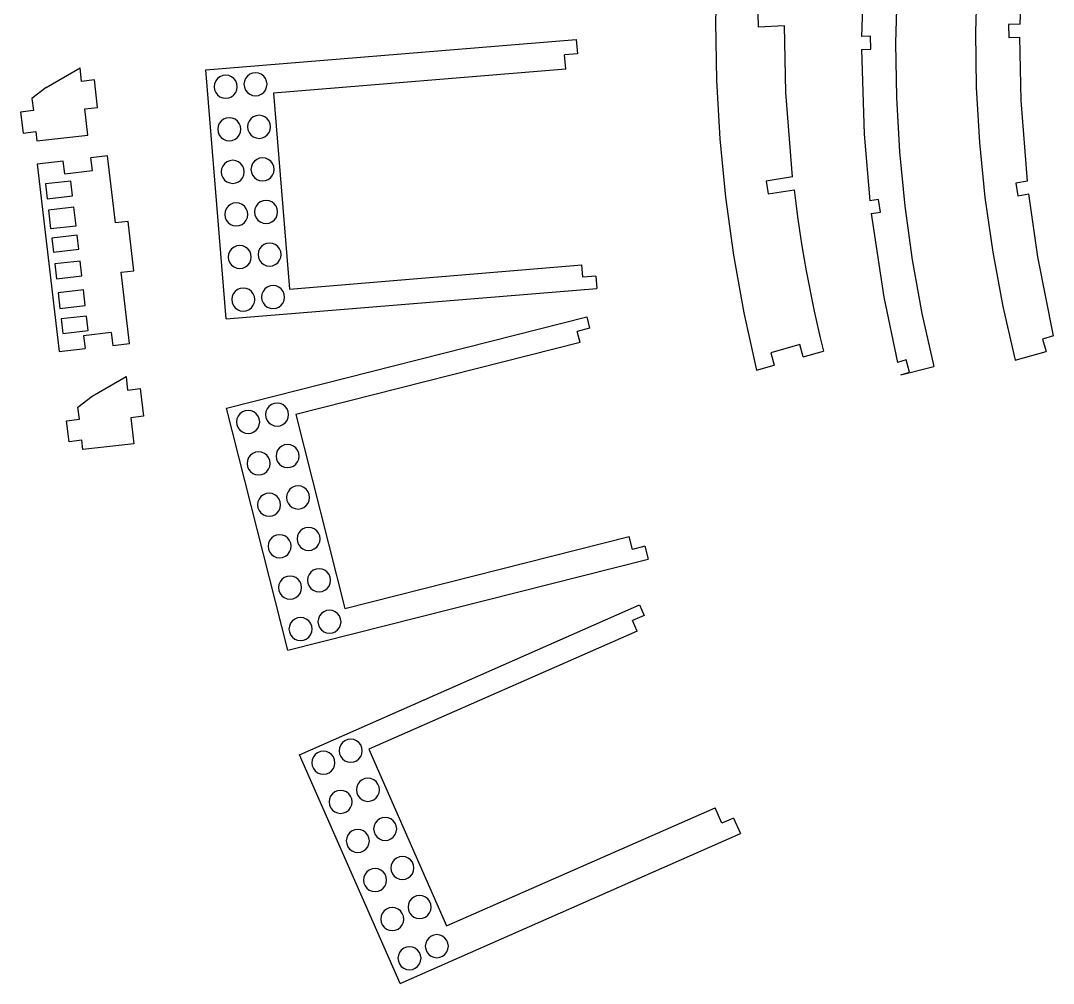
# Model space of a CAD drawing. Extents: x -27280 to 27280, y -16671 to 16671.
# Drawn here: x -27216 to -24316, y -5521 to -2817 of the extents above; entities that cross this region are included whole.
import ezdxf

# ---------------------------------------------------------------- set-up
doc = ezdxf.new("R2010")
doc.units = 0
doc.header["$MEASUREMENT"] = 0
doc.layers.get('0').update_dxf_attribs({"linetype": 'CONTINUOUS'})

msp = doc.modelspace()

# ---------------------------------------------------------------- linework, layer by layer
for p, q in [((-24409.7, -2826.7), (-24399.8, -2599.6)), ((-25261.4, -2655.7), (-25265.1, -2820.1)), ((-24848.2, -2674.3), (-24854.6, -2861.6)), ((-24530.9, -2694.2), (-24535, -2849.2)), ((-24755.1, -2726.9), (-24759, -2879.7)), ((-25146.1, -2797.6), (-25144.7, -2833.6)), ((-25265.1, -2820.1), (-25262.3, -2984.7)), ((-25144.7, -2833.6), (-25071.5, -2830.7)), ((-25067.2, -3018), (-25071.5, -2830.7)), ((-24409.7, -2826.7), (-24442.4, -2827.9)), ((-24442.4, -2827.9), (-24441, -2863.9)), ((-26696.6, -2955), (-25656.1, -2869.4)), ((-25656.1, -2869.4), (-25652.8, -2909.6)), ((-24829.9, -2860.6), (-24854.6, -2861.6)), ((-24828.5, -2896.6), (-24829.9, -2860.6)), ((-24535, -2849.2), (-24532.5, -3004.2)), ((-24441, -2863.9), (-24410, -2862.7)), ((-24406.2, -3041.2), (-24410, -2862.7)), ((-24854.8, -2897.6), (-24828.5, -2896.6)), ((-24854.8, -2897.6), (-24847.8, -3135.9)), ((-24759, -2879.7), (-24756.6, -3032.6)), ((-25652.8, -2909.6), (-25688.7, -2912.5)), ((-25685.3, -2952.7), (-25688.7, -2912.5)), ((-27144.9, -3004.4), (-27049.6, -2948.9)), ((-27045.2, -2987.2), (-27049.6, -2948.9)), ((-26639, -3654.6), (-26696.6, -2955)), ((-25685.3, -2952.7), (-26506.2, -3020.2)), ((-27009.4, -2983), (-27045.2, -2987.2)), ((-27000.4, -3060.7), (-27009.4, -2983)), ((-26668.5, -2986), (-26671.7, -2993.8)), ((-26663.3, -2979.3), (-26668.5, -2986)), ((-26656.6, -2974.1), (-26663.3, -2979.3)), ((-26648.8, -2970.9), (-26656.6, -2974.1)), ((-26640.4, -2969.8), (-26648.8, -2970.9)), ((-26632, -2970.9), (-26640.4, -2969.8)), ((-26624.2, -2974.1), (-26632, -2970.9)), ((-26617.5, -2979.3), (-26624.2, -2974.1)), ((-26612.4, -2986), (-26617.5, -2979.3)), ((-26609.1, -2993.8), (-26612.4, -2986)), ((-26588.1, -2986.9), (-26589.2, -2995.3)), ((-26584.8, -2979.1), (-26588.1, -2986.9)), ((-26579.7, -2972.4), (-26584.8, -2979.1)), ((-26573, -2967.2), (-26579.7, -2972.4)), ((-26565.1, -2964), (-26573, -2967.2)), ((-26556.8, -2962.9), (-26565.1, -2964)), ((-26548.4, -2964), (-26556.8, -2962.9)), ((-26540.6, -2967.2), (-26548.4, -2964)), ((-26533.9, -2972.4), (-26540.6, -2967.2)), ((-26528.7, -2979.1), (-26533.9, -2972.4)), ((-26525.5, -2986.9), (-26528.7, -2979.1)), ((-26524.4, -2995.3), (-26525.5, -2986.9)), ((-25262.3, -2984.7), (-25252.8, -3148.9)), ((-27144.9, -3004.4), (-27184.6, -3035.3)), ((-26671.7, -2993.8), (-26672.8, -3002.2)), ((-26672.8, -3002.2), (-26671.7, -3010.6)), ((-26671.7, -3010.6), (-26668.5, -3018.4)), ((-26612.4, -3018.4), (-26609.1, -3010.6)), ((-26608, -3002.2), (-26609.1, -2993.8)), ((-26609.1, -3010.6), (-26608, -3002.2)), ((-26589.2, -2995.3), (-26588.1, -3003.7)), ((-26588.1, -3003.7), (-26584.8, -3011.5)), ((-26584.8, -3011.5), (-26579.7, -3018.2)), ((-26533.9, -3018.2), (-26528.7, -3011.5)), ((-26528.7, -3011.5), (-26525.5, -3003.7)), ((-26525.5, -3003.7), (-26524.4, -2995.3)), ((-24532.5, -3004.2), (-24523.6, -3159)), ((-27184.6, -3035.3), (-27180.6, -3069.2)), ((-26668.5, -3018.4), (-26663.3, -3025.1)), ((-26663.3, -3025.1), (-26656.6, -3030.2)), ((-26656.6, -3030.2), (-26648.8, -3033.5)), ((-26648.8, -3033.5), (-26640.4, -3034.6)), ((-26640.4, -3034.6), (-26632, -3033.5)), ((-26632, -3033.5), (-26624.2, -3030.2)), ((-26624.2, -3030.2), (-26617.5, -3025.1)), ((-26617.5, -3025.1), (-26612.4, -3018.4)), ((-26579.7, -3018.2), (-26573, -3023.3)), ((-26573, -3023.3), (-26565.1, -3026.6)), ((-26565.1, -3026.6), (-26556.8, -3027.7)), ((-26556.8, -3027.7), (-26548.4, -3026.6)), ((-26548.4, -3026.6), (-26540.6, -3023.3)), ((-26540.6, -3023.3), (-26533.9, -3018.2)), ((-26506.2, -3020.2), (-26460.9, -3570.5)), ((-25048.6, -3255.7), (-25067.2, -3018)), ((-24756.6, -3032.6), (-24748, -3185.2)), ((-24389, -3267.7), (-24406.2, -3041.2)), ((-27180.6, -3069.2), (-27216.4, -3073.3)), ((-27216.4, -3073.3), (-27209.5, -3132.5)), ((-27036.2, -3064.8), (-27000.4, -3060.7)), ((-27027.7, -3137.9), (-27036.2, -3064.8)), ((-26653.5, -3098.9), (-26658.6, -3105.6)), ((-26646.8, -3093.7), (-26653.5, -3098.9)), ((-26639, -3090.5), (-26646.8, -3093.7)), ((-26630.6, -3089.4), (-26639, -3090.5)), ((-26622.2, -3090.5), (-26630.6, -3089.4)), ((-26614.4, -3093.7), (-26622.2, -3090.5)), ((-26607.7, -3098.9), (-26614.4, -3093.7)), ((-26602.5, -3105.6), (-26607.7, -3098.9)), ((-26575, -3098.7), (-26578.2, -3106.5)), ((-26569.8, -3092), (-26575, -3098.7)), ((-26563.1, -3086.8), (-26569.8, -3092)), ((-26555.3, -3083.6), (-26563.1, -3086.8)), ((-26546.9, -3082.5), (-26555.3, -3083.6)), ((-26538.5, -3083.6), (-26546.9, -3082.5)), ((-26530.7, -3086.8), (-26538.5, -3083.6)), ((-26524, -3092), (-26530.7, -3086.8)), ((-26518.9, -3098.7), (-26524, -3092)), ((-26515.6, -3106.5), (-26518.9, -3098.7)), ((-27209.5, -3132.5), (-27173.8, -3128.3)), ((-27173.8, -3128.3), (-27170.7, -3154.5)), ((-26661.9, -3113.4), (-26663, -3121.8)), ((-26663, -3121.8), (-26661.9, -3130.1)), ((-26658.6, -3105.6), (-26661.9, -3113.4)), ((-26661.9, -3130.1), (-26658.6, -3138)), ((-26599.3, -3113.4), (-26602.5, -3105.6)), ((-26602.5, -3138), (-26599.3, -3130.1)), ((-26598.2, -3121.8), (-26599.3, -3113.4)), ((-26599.3, -3130.1), (-26598.2, -3121.8)), ((-26578.2, -3106.5), (-26579.3, -3114.9)), ((-26579.3, -3114.9), (-26578.2, -3123.3)), ((-26578.2, -3123.3), (-26575, -3131.1)), ((-26575, -3131.1), (-26569.8, -3137.8)), ((-26524, -3137.8), (-26518.9, -3131.1)), ((-26518.9, -3131.1), (-26515.6, -3123.3)), ((-26514.5, -3114.9), (-26515.6, -3106.5)), ((-26515.6, -3123.3), (-26514.5, -3114.9)), ((-27170.7, -3154.5), (-27027.7, -3137.9)), ((-26658.6, -3138), (-26653.5, -3144.7)), ((-26653.5, -3144.7), (-26646.8, -3149.8)), ((-26646.8, -3149.8), (-26639, -3153.1)), ((-26639, -3153.1), (-26630.6, -3154.2)), ((-26630.6, -3154.2), (-26622.2, -3153.1)), ((-26622.2, -3153.1), (-26614.4, -3149.8)), ((-26614.4, -3149.8), (-26607.7, -3144.7)), ((-26607.7, -3144.7), (-26602.5, -3138)), ((-26569.8, -3137.8), (-26563.1, -3142.9)), ((-26563.1, -3142.9), (-26555.3, -3146.2)), ((-26555.3, -3146.2), (-26546.9, -3147.3)), ((-26546.9, -3147.3), (-26538.5, -3146.2)), ((-26538.5, -3146.2), (-26530.7, -3142.9)), ((-26530.7, -3142.9), (-26524, -3137.8)), ((-25252.8, -3148.9), (-25236.8, -3312.7)), ((-24847.8, -3135.9), (-24832, -3322.6)), ((-24523.6, -3159), (-24508.2, -3313.3)), ((-24748, -3185.2), (-24733.2, -3337.4)), ((-27096.6, -3210.9), (-27169.7, -3219.4)), ((-27092.4, -3246.7), (-27096.6, -3210.9)), ((-26972.2, -3196.5), (-27018.9, -3201.9)), ((-27014.8, -3237.7), (-27018.9, -3201.9)), ((-26950.4, -3384.7), (-26972.2, -3196.5)), ((-26643.6, -3218.5), (-26648.8, -3225.2)), ((-26636.9, -3213.3), (-26643.6, -3218.5)), ((-26629.1, -3210.1), (-26636.9, -3213.3)), ((-26620.7, -3209), (-26629.1, -3210.1)), ((-26612.3, -3210.1), (-26620.7, -3209)), ((-26604.5, -3213.3), (-26612.3, -3210.1)), ((-26597.8, -3218.5), (-26604.5, -3213.3)), ((-26592.7, -3225.2), (-26597.8, -3218.5)), ((-26565.1, -3218.3), (-26568.4, -3226.1)), ((-26560, -3211.6), (-26565.1, -3218.3)), ((-26553.3, -3206.4), (-26560, -3211.6)), ((-26545.5, -3203.2), (-26553.3, -3206.4)), ((-26537.1, -3202.1), (-26545.5, -3203.2)), ((-26528.7, -3203.2), (-26537.1, -3202.1)), ((-26520.9, -3206.4), (-26528.7, -3203.2)), ((-26514.2, -3211.6), (-26520.9, -3206.4)), ((-26509, -3218.3), (-26514.2, -3211.6)), ((-26505.8, -3226.1), (-26509, -3218.3)), ((-27169.7, -3219.4), (-27108.5, -3746.4)), ((-27092.4, -3246.7), (-27014.8, -3237.7)), ((-26652, -3233), (-26653.1, -3241.4)), ((-26653.1, -3241.4), (-26652, -3249.7)), ((-26648.8, -3225.2), (-26652, -3233)), ((-26589.4, -3233), (-26592.7, -3225.2)), ((-26588.3, -3241.4), (-26589.4, -3233)), ((-26589.4, -3249.7), (-26588.3, -3241.4)), ((-26568.4, -3226.1), (-26569.5, -3234.5)), ((-26569.5, -3234.5), (-26568.4, -3242.9)), ((-26568.4, -3242.9), (-26565.1, -3250.7)), ((-26509, -3250.7), (-26505.8, -3242.9)), ((-26504.7, -3234.5), (-26505.8, -3226.1)), ((-26505.8, -3242.9), (-26504.7, -3234.5)), ((-27075.5, -3267.1), (-27146.7, -3275.3)), ((-27146.7, -3275.3), (-27141.8, -3317.2)), ((-27070.6, -3309), (-27075.5, -3267.1)), ((-26652, -3249.7), (-26648.8, -3257.6)), ((-26648.8, -3257.6), (-26643.6, -3264.3)), ((-26643.6, -3264.3), (-26636.9, -3269.4)), ((-26636.9, -3269.4), (-26629.1, -3272.6)), ((-26629.1, -3272.6), (-26620.7, -3273.8)), ((-26620.7, -3273.8), (-26612.3, -3272.6)), ((-26612.3, -3272.6), (-26604.5, -3269.4)), ((-26604.5, -3269.4), (-26597.8, -3264.3)), ((-26597.8, -3264.3), (-26592.7, -3257.6)), ((-26592.7, -3257.6), (-26589.4, -3249.7)), ((-26565.1, -3250.7), (-26560, -3257.4)), ((-26560, -3257.4), (-26553.3, -3262.5)), ((-26553.3, -3262.5), (-26545.5, -3265.8)), ((-26545.5, -3265.8), (-26537.1, -3266.9)), ((-26537.1, -3266.9), (-26528.7, -3265.8)), ((-26528.7, -3265.8), (-26520.9, -3262.5)), ((-26520.9, -3262.5), (-26514.2, -3257.4)), ((-26514.2, -3257.4), (-26509, -3250.7)), ((-25048.6, -3255.7), (-25122.6, -3267.4)), ((-25122.6, -3267.4), (-25116.9, -3303)), ((-24389, -3267.7), (-24421.2, -3272.8)), ((-24421.2, -3272.8), (-24415.5, -3308.4)), ((-25116.9, -3303), (-25044.5, -3291.5)), ((-25044.5, -3291.5), (-25039.8, -3329.6)), ((-24415.5, -3308.4), (-24385, -3303.5)), ((-24360.1, -3479.9), (-24385, -3303.5)), ((-27141.8, -3317.2), (-27070.6, -3309)), ((-26627.1, -3332.9), (-26633.8, -3338.1)), ((-26619.3, -3329.7), (-26627.1, -3332.9)), ((-26610.9, -3328.6), (-26619.3, -3329.7)), ((-26602.5, -3329.7), (-26610.9, -3328.6)), ((-26594.7, -3332.9), (-26602.5, -3329.7)), ((-26588, -3338.1), (-26594.7, -3332.9)), ((-26550.1, -3331.2), (-26555.3, -3337.9)), ((-26543.4, -3326), (-26550.1, -3331.2)), ((-26535.6, -3322.8), (-26543.4, -3326)), ((-26527.2, -3321.7), (-26535.6, -3322.8)), ((-26518.9, -3322.8), (-26527.2, -3321.7)), ((-26511, -3326), (-26518.9, -3322.8)), ((-26504.3, -3331.2), (-26511, -3326)), ((-26499.2, -3337.9), (-26504.3, -3331.2)), ((-25236.8, -3312.7), (-25214.2, -3475.7)), ((-25039.8, -3329.6), (-25034.7, -3367.7)), ((-24807.3, -3318.7), (-24832, -3322.6)), ((-24801.7, -3354.2), (-24807.3, -3318.7)), ((-24508.2, -3313.3), (-24486.3, -3466.8)), ((-27066.9, -3340.9), (-27138.1, -3349.2)), ((-27138.1, -3349.2), (-27132.1, -3400.9)), ((-27060.9, -3392.6), (-27066.9, -3340.9)), ((-26642.2, -3352.6), (-26643.3, -3361)), ((-26643.3, -3361), (-26642.2, -3369.3)), ((-26638.9, -3344.8), (-26642.2, -3352.6)), ((-26633.8, -3338.1), (-26638.9, -3344.8)), ((-26582.8, -3344.8), (-26588, -3338.1)), ((-26579.6, -3352.6), (-26582.8, -3344.8)), ((-26578.5, -3361), (-26579.6, -3352.6)), ((-26579.6, -3369.3), (-26578.5, -3361)), ((-26558.5, -3345.7), (-26559.6, -3354.1)), ((-26559.6, -3354.1), (-26558.5, -3362.5)), ((-26555.3, -3337.9), (-26558.5, -3345.7)), ((-26558.5, -3362.5), (-26555.3, -3370.3)), ((-26496, -3345.7), (-26499.2, -3337.9)), ((-26499.2, -3370.3), (-26496, -3362.5)), ((-26494.8, -3354.1), (-26496, -3345.7)), ((-26496, -3362.5), (-26494.8, -3354.1)), ((-24827.9, -3358.4), (-24801.7, -3354.2)), ((-24827.9, -3358.4), (-24792.1, -3593.6)), ((-24733.2, -3337.4), (-24712.2, -3488.8)), ((-27132.1, -3400.9), (-27060.9, -3392.6)), ((-26914.6, -3380.5), (-26950.4, -3384.7)), ((-26898.5, -3519.2), (-26914.6, -3380.5)), ((-26642.2, -3369.3), (-26638.9, -3377.2)), ((-26638.9, -3377.2), (-26633.8, -3383.9)), ((-26633.8, -3383.9), (-26627.1, -3389)), ((-26627.1, -3389), (-26619.3, -3392.2)), ((-26619.3, -3392.2), (-26610.9, -3393.3)), ((-26610.9, -3393.3), (-26602.5, -3392.2)), ((-26602.5, -3392.2), (-26594.7, -3389)), ((-26594.7, -3389), (-26588, -3383.9)), ((-26588, -3383.9), (-26582.8, -3377.2)), ((-26582.8, -3377.2), (-26579.6, -3369.3)), ((-26555.3, -3370.3), (-26550.1, -3377)), ((-26550.1, -3377), (-26543.4, -3382.1)), ((-26543.4, -3382.1), (-26535.6, -3385.4)), ((-26535.6, -3385.4), (-26527.2, -3386.5)), ((-26527.2, -3386.5), (-26518.9, -3385.4)), ((-26518.9, -3385.4), (-26511, -3382.1)), ((-26511, -3382.1), (-26504.3, -3377)), ((-26504.3, -3377), (-26499.2, -3370.3)), ((-25034.7, -3367.7), (-25029.1, -3405.7)), ((-27057.8, -3419.6), (-27129, -3427.9)), ((-27053.3, -3458.3), (-27057.8, -3419.6)), ((-25029.1, -3405.7), (-25023.2, -3443.7)), ((-27129, -3427.9), (-27124.5, -3466.6)), ((-26609.4, -3449.3), (-26617.2, -3452.5)), ((-26601, -3448.2), (-26609.4, -3449.3)), ((-26592.7, -3449.3), (-26601, -3448.2)), ((-26584.9, -3452.5), (-26592.7, -3449.3)), ((-26540.3, -3450.8), (-26545.4, -3457.5)), ((-26533.6, -3445.6), (-26540.3, -3450.8)), ((-26525.8, -3442.4), (-26533.6, -3445.6)), ((-26517.4, -3441.3), (-26525.8, -3442.4)), ((-26509, -3442.4), (-26517.4, -3441.3)), ((-26501.2, -3445.6), (-26509, -3442.4)), ((-26494.5, -3450.8), (-26501.2, -3445.6)), ((-26489.3, -3457.5), (-26494.5, -3450.8)), ((-25023.2, -3443.7), (-25016.9, -3481.6)), ((-27124.5, -3466.6), (-27053.3, -3458.3)), ((-26632.3, -3472.2), (-26633.4, -3480.6)), ((-26629.1, -3464.4), (-26632.3, -3472.2)), ((-26624, -3457.6), (-26629.1, -3464.4)), ((-26617.2, -3452.5), (-26624, -3457.6)), ((-26578.1, -3457.6), (-26584.9, -3452.5)), ((-26573, -3464.4), (-26578.1, -3457.6)), ((-26569.8, -3472.2), (-26573, -3464.4)), ((-26568.7, -3480.6), (-26569.8, -3472.2)), ((-26548.7, -3465.3), (-26549.8, -3473.7)), ((-26549.8, -3473.7), (-26548.7, -3482.1)), ((-26545.4, -3457.5), (-26548.7, -3465.3)), ((-26486.1, -3465.3), (-26489.3, -3457.5)), ((-26485, -3473.7), (-26486.1, -3465.3)), ((-26486.1, -3482.1), (-26485, -3473.7)), ((-25214.2, -3475.7), (-25185.1, -3637.6)), ((-24486.3, -3466.8), (-24458, -3619.2)), ((-24316.2, -3702.4), (-24360.1, -3479.9)), ((-27049.4, -3491.9), (-27120.6, -3500.2)), ((-27120.6, -3500.2), (-27115.8, -3541.8)), ((-27044.6, -3533.6), (-27049.4, -3491.9)), ((-26633.4, -3480.6), (-26632.3, -3488.9)), ((-26632.3, -3488.9), (-26629.1, -3496.7)), ((-26629.1, -3496.7), (-26624, -3503.5)), ((-26624, -3503.5), (-26617.2, -3508.6)), ((-26617.2, -3508.6), (-26609.4, -3511.8)), ((-26592.7, -3511.8), (-26584.9, -3508.6)), ((-26584.9, -3508.6), (-26578.1, -3503.5)), ((-26578.1, -3503.5), (-26573, -3496.7)), ((-26573, -3496.7), (-26569.8, -3488.9)), ((-26569.8, -3488.9), (-26568.7, -3480.6)), ((-26548.7, -3482.1), (-26545.4, -3489.9)), ((-26545.4, -3489.9), (-26540.3, -3496.6)), ((-26540.3, -3496.6), (-26533.6, -3501.7)), ((-26533.6, -3501.7), (-26525.8, -3505)), ((-26525.8, -3505), (-26517.4, -3506.1)), ((-26517.4, -3506.1), (-26509, -3505)), ((-26509, -3505), (-26501.2, -3501.7)), ((-26501.2, -3501.7), (-26494.5, -3496.6)), ((-26494.5, -3496.6), (-26489.3, -3489.9)), ((-26489.3, -3489.9), (-26486.1, -3482.1)), ((-26460.9, -3570.5), (-25640.1, -3503)), ((-25637.2, -3537.4), (-25640.1, -3503)), ((-25016.9, -3481.6), (-25010.2, -3519.4)), ((-24712.2, -3488.8), (-24685.1, -3639.2)), ((-27115.8, -3541.8), (-27044.6, -3533.6)), ((-26934.3, -3523.3), (-26898.5, -3519.2)), ((-26911.1, -3723.5), (-26934.3, -3523.3)), ((-26609.4, -3511.8), (-26601, -3512.9)), ((-26601, -3512.9), (-26592.7, -3511.8)), ((-25601.3, -3534.5), (-25637.2, -3537.4)), ((-25601.3, -3534.5), (-25598.5, -3568.9)), ((-25010.2, -3519.4), (-25003.1, -3557.2)), ((-26523.7, -3565.2), (-26530.5, -3570.4)), ((-26515.9, -3562), (-26523.7, -3565.2)), ((-26507.6, -3560.9), (-26515.9, -3562)), ((-26499.2, -3562), (-26507.6, -3560.9)), ((-26491.4, -3565.2), (-26499.2, -3562)), ((-26484.7, -3570.4), (-26491.4, -3565.2)), ((-25003.1, -3557.2), (-24995.6, -3594.9)), ((-27040, -3572.8), (-27111.2, -3581)), ((-27111.2, -3581), (-27106.1, -3624.9)), ((-27034.9, -3616.7), (-27040, -3572.8)), ((-26639, -3654.6), (-25598.5, -3568.9)), ((-26622.5, -3591.8), (-26623.6, -3600.1)), ((-26619.3, -3584), (-26622.5, -3591.8)), ((-26614.1, -3577.2), (-26619.3, -3584)), ((-26607.4, -3572.1), (-26614.1, -3577.2)), ((-26599.6, -3568.9), (-26607.4, -3572.1)), ((-26591.2, -3567.8), (-26599.6, -3568.9)), ((-26582.8, -3568.9), (-26591.2, -3567.8)), ((-26575, -3572.1), (-26582.8, -3568.9)), ((-26568.3, -3577.2), (-26575, -3572.1)), ((-26563.2, -3584), (-26568.3, -3577.2)), ((-26559.9, -3591.8), (-26563.2, -3584)), ((-26558.8, -3600.1), (-26559.9, -3591.8)), ((-26538.8, -3584.9), (-26539.9, -3593.3)), ((-26539.9, -3593.3), (-26538.8, -3601.6)), ((-26535.6, -3577.1), (-26538.8, -3584.9)), ((-26530.5, -3570.4), (-26535.6, -3577.1)), ((-26479.5, -3577.1), (-26484.7, -3570.4)), ((-26476.3, -3584.9), (-26479.5, -3577.1)), ((-26475.2, -3593.3), (-26476.3, -3584.9)), ((-26476.3, -3601.6), (-26475.2, -3593.3)), ((-24995.6, -3594.9), (-24987.7, -3632.5)), ((-24792.1, -3593.6), (-24753.5, -3776.6)), ((-27106.1, -3624.9), (-27034.9, -3616.7)), ((-26623.6, -3600.1), (-26622.5, -3608.5)), ((-26622.5, -3608.5), (-26619.3, -3616.3)), ((-26619.3, -3616.3), (-26614.1, -3623.1)), ((-26614.1, -3623.1), (-26607.4, -3628.2)), ((-26575, -3628.2), (-26568.3, -3623.1)), ((-26568.3, -3623.1), (-26563.2, -3616.3)), ((-26563.2, -3616.3), (-26559.9, -3608.5)), ((-26559.9, -3608.5), (-26558.8, -3600.1)), ((-26538.8, -3601.6), (-26535.6, -3609.5)), ((-26535.6, -3609.5), (-26530.5, -3616.2)), ((-26530.5, -3616.2), (-26523.7, -3621.3)), ((-26523.7, -3621.3), (-26515.9, -3624.5)), ((-26515.9, -3624.5), (-26507.6, -3625.7)), ((-26507.6, -3625.7), (-26499.2, -3624.5)), ((-26499.2, -3624.5), (-26491.4, -3621.3)), ((-26491.4, -3621.3), (-26484.7, -3616.2)), ((-26484.7, -3616.2), (-26479.5, -3609.5)), ((-26479.5, -3609.5), (-26476.3, -3601.6)), ((-24458, -3619.2), (-24423.3, -3770.3)), ((-27031.5, -3646.4), (-27102.7, -3654.7)), ((-27026.8, -3686.9), (-27031.5, -3646.4)), ((-26638.6, -3904.8), (-25626.5, -3648.9)), ((-26607.4, -3628.2), (-26599.6, -3631.4)), ((-26599.6, -3631.4), (-26591.2, -3632.5)), ((-26591.2, -3632.5), (-26582.8, -3631.4)), ((-26582.8, -3631.4), (-26575, -3628.2)), ((-25626.5, -3648.9), (-25618.4, -3680.6)), ((-25185.1, -3637.6), (-25149.6, -3798.3)), ((-24987.7, -3632.5), (-24979.4, -3670)), ((-24685.1, -3639.2), (-24651.8, -3788.4)), ((-27102.7, -3654.7), (-27098, -3695.2)), ((-25618.4, -3680.6), (-25653.3, -3689.5)), ((-24979.4, -3670), (-24970.7, -3707.4)), ((-27098, -3695.2), (-27026.8, -3686.9)), ((-26961.9, -3693.1), (-27039.6, -3702.1)), ((-27039.6, -3702.1), (-27035.4, -3737.9)), ((-26961.9, -3693.1), (-26957.8, -3728.9)), ((-25645.3, -3721.2), (-25653.3, -3689.5)), ((-24970.7, -3707.4), (-24961.6, -3744.8)), ((-24316.2, -3702.4), (-24346.3, -3711)), ((-24346.3, -3711), (-24336.5, -3745.6)), ((-27108.5, -3746.4), (-27035.4, -3737.9)), ((-26957.8, -3728.9), (-26911.1, -3723.5)), ((-25645.3, -3721.2), (-26443.8, -3923.1)), ((-25028.4, -3726.3), (-25109.8, -3749.5)), ((-25018.5, -3760.9), (-25028.4, -3726.3)), ((-25109.8, -3749.5), (-25099.9, -3784.1)), ((-25018.5, -3760.9), (-24961.6, -3744.8)), ((-24729.8, -3769.9), (-24753.5, -3776.6)), ((-24719.9, -3804.5), (-24729.8, -3769.9)), ((-24423.3, -3770.3), (-24336.5, -3745.6)), ((-25149.6, -3798.3), (-25099.9, -3784.1)), ((-24744.3, -3811.5), (-24651.8, -3788.4)), ((-27015.8, -3871.6), (-26920.5, -3816.1)), ((-26920.5, -3816.1), (-26916, -3854.4)), ((-24744.3, -3811.5), (-24719.9, -3804.5)), ((-26916, -3854.4), (-26880.3, -3850.3)), ((-26880.3, -3850.3), (-26871.3, -3927.9)), ((-27055.4, -3902.5), (-27015.8, -3871.6)), ((-27051.5, -3936.4), (-27055.4, -3902.5)), ((-26466.5, -4585.4), (-26638.6, -3904.8)), ((-26585.9, -3912.7), (-26593.7, -3915.9)), ((-26577.5, -3911.6), (-26585.9, -3912.7)), ((-26569.1, -3912.7), (-26577.5, -3911.6)), ((-26561.3, -3915.9), (-26569.1, -3912.7)), ((-26527.4, -3915), (-26528.5, -3923.4)), ((-26524.2, -3907.2), (-26527.4, -3915)), ((-26519, -3900.5), (-26524.2, -3907.2)), ((-26512.3, -3895.3), (-26519, -3900.5)), ((-26504.5, -3892.1), (-26512.3, -3895.3)), ((-26496.1, -3891), (-26504.5, -3892.1)), ((-26487.7, -3892.1), (-26496.1, -3891)), ((-26479.9, -3895.3), (-26487.7, -3892.1)), ((-26473.2, -3900.5), (-26479.9, -3895.3)), ((-26468.1, -3907.2), (-26473.2, -3900.5)), ((-26464.8, -3915), (-26468.1, -3907.2)), ((-26463.7, -3923.4), (-26464.8, -3915)), ((-27087.2, -3940.6), (-27051.5, -3936.4)), ((-27080.4, -3999.7), (-27087.2, -3940.6)), ((-26871.3, -3927.9), (-26907, -3932.1)), ((-26907, -3932.1), (-26898.5, -4005.1)), ((-26608.8, -3935.6), (-26609.9, -3944)), ((-26609.9, -3944), (-26608.8, -3952.4)), ((-26605.5, -3927.8), (-26608.8, -3935.6)), ((-26600.4, -3921.1), (-26605.5, -3927.8)), ((-26593.7, -3915.9), (-26600.4, -3921.1)), ((-26554.6, -3921.1), (-26561.3, -3915.9)), ((-26549.4, -3927.8), (-26554.6, -3921.1)), ((-26546.2, -3935.6), (-26549.4, -3927.8)), ((-26545.1, -3944), (-26546.2, -3935.6)), ((-26546.2, -3952.4), (-26545.1, -3944)), ((-26528.5, -3923.4), (-26527.4, -3931.8)), ((-26527.4, -3931.8), (-26524.2, -3939.6)), ((-26524.2, -3939.6), (-26519, -3946.3)), ((-26473.2, -3946.3), (-26468.1, -3939.6)), ((-26468.1, -3939.6), (-26464.8, -3931.8)), ((-26464.8, -3931.8), (-26463.7, -3923.4)), ((-26443.8, -3923.1), (-26306, -4467.8)), ((-26608.8, -3952.4), (-26605.5, -3960.2)), ((-26605.5, -3960.2), (-26600.4, -3966.9)), ((-26600.4, -3966.9), (-26593.7, -3972)), ((-26593.7, -3972), (-26585.9, -3975.3)), ((-26569.1, -3975.3), (-26561.3, -3972)), ((-26561.3, -3972), (-26554.6, -3966.9)), ((-26554.6, -3966.9), (-26549.4, -3960.2)), ((-26549.4, -3960.2), (-26546.2, -3952.4)), ((-26519, -3946.3), (-26512.3, -3951.4)), ((-26512.3, -3951.4), (-26504.5, -3954.7)), ((-26504.5, -3954.7), (-26496.1, -3955.8)), ((-26496.1, -3955.8), (-26487.7, -3954.7)), ((-26487.7, -3954.7), (-26479.9, -3951.4)), ((-26479.9, -3951.4), (-26473.2, -3946.3)), ((-27044.6, -3995.5), (-27080.4, -3999.7)), ((-27041.6, -4021.7), (-27044.6, -3995.5)), ((-26585.9, -3975.3), (-26577.5, -3976.4)), ((-26577.5, -3976.4), (-26569.1, -3975.3)), ((-26898.5, -4005.1), (-27041.6, -4021.7)), ((-26556.4, -4029), (-26564.3, -4032.3)), ((-26548.1, -4027.9), (-26556.4, -4029)), ((-26539.7, -4029), (-26548.1, -4027.9)), ((-26531.9, -4032.3), (-26539.7, -4029)), ((-26494.7, -4023.5), (-26498, -4031.4)), ((-26489.6, -4016.8), (-26494.7, -4023.5)), ((-26482.9, -4011.7), (-26489.6, -4016.8)), ((-26475.1, -4008.4), (-26482.9, -4011.7)), ((-26466.7, -4007.3), (-26475.1, -4008.4)), ((-26458.3, -4008.4), (-26466.7, -4007.3)), ((-26450.5, -4011.7), (-26458.3, -4008.4)), ((-26443.8, -4016.8), (-26450.5, -4011.7)), ((-26438.6, -4023.5), (-26443.8, -4016.8)), ((-26435.4, -4031.4), (-26438.6, -4023.5)), ((-26579.3, -4051.9), (-26580.5, -4060.3)), ((-26576.1, -4044.1), (-26579.3, -4051.9)), ((-26571, -4037.4), (-26576.1, -4044.1)), ((-26564.3, -4032.3), (-26571, -4037.4)), ((-26525.2, -4037.4), (-26531.9, -4032.3)), ((-26520, -4044.1), (-26525.2, -4037.4)), ((-26516.8, -4051.9), (-26520, -4044.1)), ((-26515.7, -4060.3), (-26516.8, -4051.9)), ((-26498, -4031.4), (-26499.1, -4039.7)), ((-26499.1, -4039.7), (-26498, -4048.1)), ((-26498, -4048.1), (-26494.7, -4055.9)), ((-26494.7, -4055.9), (-26489.6, -4062.6)), ((-26443.8, -4062.6), (-26438.6, -4055.9)), ((-26438.6, -4055.9), (-26435.4, -4048.1)), ((-26434.3, -4039.7), (-26435.4, -4031.4)), ((-26435.4, -4048.1), (-26434.3, -4039.7)), ((-26580.5, -4060.3), (-26579.3, -4068.7)), ((-26579.3, -4068.7), (-26576.1, -4076.5)), ((-26576.1, -4076.5), (-26571, -4083.2)), ((-26571, -4083.2), (-26564.3, -4088.4)), ((-26564.3, -4088.4), (-26556.4, -4091.6)), ((-26539.7, -4091.6), (-26531.9, -4088.4)), ((-26531.9, -4088.4), (-26525.2, -4083.2)), ((-26525.2, -4083.2), (-26520, -4076.5)), ((-26520, -4076.5), (-26516.8, -4068.7)), ((-26516.8, -4068.7), (-26515.7, -4060.3)), ((-26489.6, -4062.6), (-26482.9, -4067.8)), ((-26482.9, -4067.8), (-26475.1, -4071)), ((-26475.1, -4071), (-26466.7, -4072.1)), ((-26466.7, -4072.1), (-26458.3, -4071)), ((-26458.3, -4071), (-26450.5, -4067.8)), ((-26450.5, -4067.8), (-26443.8, -4062.6)), ((-26556.4, -4091.6), (-26548.1, -4092.7)), ((-26548.1, -4092.7), (-26539.7, -4091.6)), ((-26527, -4145.4), (-26534.8, -4148.6)), ((-26518.6, -4144.3), (-26527, -4145.4)), ((-26510.3, -4145.4), (-26518.6, -4144.3)), ((-26502.4, -4148.6), (-26510.3, -4145.4)), ((-26465.3, -4139.9), (-26468.6, -4147.7)), ((-26460.2, -4133.2), (-26465.3, -4139.9)), ((-26453.5, -4128), (-26460.2, -4133.2)), ((-26445.7, -4124.8), (-26453.5, -4128)), ((-26437.3, -4123.7), (-26445.7, -4124.8)), ((-26428.9, -4124.8), (-26437.3, -4123.7)), ((-26421.1, -4128), (-26428.9, -4124.8)), ((-26414.4, -4133.2), (-26421.1, -4128)), ((-26409.2, -4139.9), (-26414.4, -4133.2)), ((-26406, -4147.7), (-26409.2, -4139.9)), ((-26549.9, -4168.3), (-26551, -4176.7)), ((-26546.7, -4160.5), (-26549.9, -4168.3)), ((-26541.5, -4153.7), (-26546.7, -4160.5)), ((-26534.8, -4148.6), (-26541.5, -4153.7)), ((-26495.7, -4153.7), (-26502.4, -4148.6)), ((-26490.6, -4160.5), (-26495.7, -4153.7)), ((-26487.4, -4168.3), (-26490.6, -4160.5)), ((-26486.2, -4176.7), (-26487.4, -4168.3)), ((-26468.6, -4147.7), (-26469.7, -4156.1)), ((-26469.7, -4156.1), (-26468.6, -4164.5)), ((-26468.6, -4164.5), (-26465.3, -4172.3)), ((-26465.3, -4172.3), (-26460.2, -4179)), ((-26414.4, -4179), (-26409.2, -4172.3)), ((-26409.2, -4172.3), (-26406, -4164.5)), ((-26404.9, -4156.1), (-26406, -4147.7)), ((-26406, -4164.5), (-26404.9, -4156.1)), ((-26551, -4176.7), (-26549.9, -4185)), ((-26549.9, -4185), (-26546.7, -4192.8)), ((-26546.7, -4192.8), (-26541.5, -4199.6)), ((-26541.5, -4199.6), (-26534.8, -4204.7)), ((-26534.8, -4204.7), (-26527, -4207.9)), ((-26510.3, -4207.9), (-26502.4, -4204.7)), ((-26502.4, -4204.7), (-26495.7, -4199.6)), ((-26495.7, -4199.6), (-26490.6, -4192.8)), ((-26490.6, -4192.8), (-26487.4, -4185)), ((-26487.4, -4185), (-26486.2, -4176.7)), ((-26460.2, -4179), (-26453.5, -4184.1)), ((-26453.5, -4184.1), (-26445.7, -4187.4)), ((-26445.7, -4187.4), (-26437.3, -4188.5)), ((-26437.3, -4188.5), (-26428.9, -4187.4)), ((-26428.9, -4187.4), (-26421.1, -4184.1)), ((-26421.1, -4184.1), (-26414.4, -4179)), ((-26527, -4207.9), (-26518.6, -4209)), ((-26518.6, -4209), (-26510.3, -4207.9)), ((-26497.6, -4261.7), (-26505.4, -4264.9)), ((-26489.2, -4260.6), (-26497.6, -4261.7)), ((-26480.8, -4261.7), (-26489.2, -4260.6)), ((-26473, -4264.9), (-26480.8, -4261.7)), ((-26435.9, -4256.2), (-26439.1, -4264)), ((-26430.8, -4249.5), (-26435.9, -4256.2)), ((-26424, -4244.4), (-26430.8, -4249.5)), ((-26416.2, -4241.1), (-26424, -4244.4)), ((-26407.8, -4240), (-26416.2, -4241.1)), ((-26399.5, -4241.1), (-26407.8, -4240)), ((-26391.7, -4244.4), (-26399.5, -4241.1)), ((-26384.9, -4249.5), (-26391.7, -4244.4)), ((-26379.8, -4256.2), (-26384.9, -4249.5)), ((-26376.6, -4264), (-26379.8, -4256.2)), ((-26520.5, -4284.6), (-26521.6, -4293)), ((-26517.3, -4276.8), (-26520.5, -4284.6)), ((-26512.1, -4270.1), (-26517.3, -4276.8)), ((-26505.4, -4264.9), (-26512.1, -4270.1)), ((-26466.3, -4270.1), (-26473, -4264.9)), ((-26461.2, -4276.8), (-26466.3, -4270.1)), ((-26457.9, -4284.6), (-26461.2, -4276.8)), ((-26456.8, -4293), (-26457.9, -4284.6)), ((-26439.1, -4264), (-26440.2, -4272.4)), ((-26440.2, -4272.4), (-26439.1, -4280.8)), ((-26439.1, -4280.8), (-26435.9, -4288.6)), ((-26435.9, -4288.6), (-26430.8, -4295.3)), ((-26384.9, -4295.3), (-26379.8, -4288.6)), ((-26379.8, -4288.6), (-26376.6, -4280.8)), ((-26375.5, -4272.4), (-26376.6, -4264)), ((-26376.6, -4280.8), (-26375.5, -4272.4)), ((-26306, -4467.8), (-25507.6, -4265.9)), ((-25498.4, -4302.1), (-25507.6, -4265.9)), ((-26521.6, -4293), (-26520.5, -4301.4)), ((-26520.5, -4301.4), (-26517.3, -4309.2)), ((-26517.3, -4309.2), (-26512.1, -4315.9)), ((-26512.1, -4315.9), (-26505.4, -4321)), ((-26505.4, -4321), (-26497.6, -4324.3)), ((-26480.8, -4324.3), (-26473, -4321)), ((-26473, -4321), (-26466.3, -4315.9)), ((-26466.3, -4315.9), (-26461.2, -4309.2)), ((-26461.2, -4309.2), (-26457.9, -4301.4)), ((-26457.9, -4301.4), (-26456.8, -4293)), ((-26430.8, -4295.3), (-26424, -4300.5)), ((-26424, -4300.5), (-26416.2, -4303.7)), ((-26416.2, -4303.7), (-26407.8, -4304.8)), ((-26407.8, -4304.8), (-26399.5, -4303.7)), ((-26399.5, -4303.7), (-26391.7, -4300.5)), ((-26391.7, -4300.5), (-26384.9, -4295.3)), ((-25463.5, -4293.2), (-25498.4, -4302.1)), ((-25463.5, -4293.2), (-25454.4, -4329.4)), ((-26497.6, -4324.3), (-26489.2, -4325.4)), ((-26489.2, -4325.4), (-26480.8, -4324.3)), ((-26466.5, -4585.4), (-25454.4, -4329.4)), ((-26468.2, -4378), (-26476, -4381.3)), ((-26459.8, -4376.9), (-26468.2, -4378)), ((-26451.4, -4378), (-26459.8, -4376.9)), ((-26443.6, -4381.3), (-26451.4, -4378)), ((-26406.5, -4372.6), (-26409.7, -4380.4)), ((-26401.3, -4365.8), (-26406.5, -4372.6)), ((-26394.6, -4360.7), (-26401.3, -4365.8)), ((-26386.8, -4357.5), (-26394.6, -4360.7)), ((-26378.4, -4356.4), (-26386.8, -4357.5)), ((-26370, -4357.5), (-26378.4, -4356.4)), ((-26362.2, -4360.7), (-26370, -4357.5)), ((-26355.5, -4365.8), (-26362.2, -4360.7)), ((-26350.4, -4372.6), (-26355.5, -4365.8)), ((-26347.1, -4380.4), (-26350.4, -4372.6)), ((-26491.1, -4400.9), (-26492.2, -4409.3)), ((-26487.9, -4393.1), (-26491.1, -4400.9)), ((-26482.7, -4386.4), (-26487.9, -4393.1)), ((-26476, -4381.3), (-26482.7, -4386.4)), ((-26436.9, -4386.4), (-26443.6, -4381.3)), ((-26431.7, -4393.1), (-26436.9, -4386.4)), ((-26428.5, -4400.9), (-26431.7, -4393.1)), ((-26427.4, -4409.3), (-26428.5, -4400.9)), ((-26409.7, -4380.4), (-26410.8, -4388.7)), ((-26410.8, -4388.7), (-26409.7, -4397.1)), ((-26409.7, -4397.1), (-26406.5, -4404.9)), ((-26406.5, -4404.9), (-26401.3, -4411.7)), ((-26355.5, -4411.7), (-26350.4, -4404.9)), ((-26350.4, -4404.9), (-26347.1, -4397.1)), ((-26346, -4388.7), (-26347.1, -4380.4)), ((-26347.1, -4397.1), (-26346, -4388.7)), ((-26492.2, -4409.3), (-26491.1, -4417.7)), ((-26491.1, -4417.7), (-26487.9, -4425.5)), ((-26487.9, -4425.5), (-26482.7, -4432.2)), ((-26482.7, -4432.2), (-26476, -4437.4)), ((-26443.6, -4437.4), (-26436.9, -4432.2)), ((-26436.9, -4432.2), (-26431.7, -4425.5)), ((-26431.7, -4425.5), (-26428.5, -4417.7)), ((-26428.5, -4417.7), (-26427.4, -4409.3)), ((-26401.3, -4411.7), (-26394.6, -4416.8)), ((-26394.6, -4416.8), (-26386.8, -4420)), ((-26386.8, -4420), (-26378.4, -4421.1)), ((-26378.4, -4421.1), (-26370, -4420)), ((-26370, -4420), (-26362.2, -4416.8)), ((-26362.2, -4416.8), (-26355.5, -4411.7)), ((-26476, -4437.4), (-26468.2, -4440.6)), ((-26468.2, -4440.6), (-26459.8, -4441.7)), ((-26459.8, -4441.7), (-26451.4, -4440.6)), ((-26451.4, -4440.6), (-26443.6, -4437.4)), ((-26433.4, -4878.6), (-25478, -4457.8)), ((-25478, -4457.8), (-25464.9, -4487.4)), ((-26438.8, -4494.4), (-26446.6, -4497.6)), ((-26430.4, -4493.3), (-26438.8, -4494.4)), ((-26422, -4494.4), (-26430.4, -4493.3)), ((-26414.2, -4497.6), (-26422, -4494.4)), ((-26377.1, -4488.9), (-26380.3, -4496.7)), ((-26371.9, -4482.2), (-26377.1, -4488.9)), ((-26365.2, -4477), (-26371.9, -4482.2)), ((-26357.4, -4473.8), (-26365.2, -4477)), ((-26349, -4472.7), (-26357.4, -4473.8)), ((-26340.6, -4473.8), (-26349, -4472.7)), ((-26332.8, -4477), (-26340.6, -4473.8)), ((-26326.1, -4482.2), (-26332.8, -4477)), ((-26321, -4488.9), (-26326.1, -4482.2)), ((-26317.7, -4496.7), (-26321, -4488.9)), ((-25464.9, -4487.4), (-25497.9, -4501.9)), ((-26461.7, -4517.3), (-26462.8, -4525.7)), ((-26458.4, -4509.5), (-26461.7, -4517.3)), ((-26453.3, -4502.8), (-26458.4, -4509.5)), ((-26446.6, -4497.6), (-26453.3, -4502.8)), ((-26407.5, -4502.8), (-26414.2, -4497.6)), ((-26402.3, -4509.5), (-26407.5, -4502.8)), ((-26399.1, -4517.3), (-26402.3, -4509.5)), ((-26398, -4525.7), (-26399.1, -4517.3)), ((-26380.3, -4496.7), (-26381.4, -4505.1)), ((-26381.4, -4505.1), (-26380.3, -4513.5)), ((-26380.3, -4513.5), (-26377.1, -4521.3)), ((-26377.1, -4521.3), (-26371.9, -4528)), ((-26326.1, -4528), (-26321, -4521.3)), ((-26321, -4521.3), (-26317.7, -4513.5)), ((-26316.6, -4505.1), (-26317.7, -4496.7)), ((-26317.7, -4513.5), (-26316.6, -4505.1)), ((-25484.8, -4531.6), (-25497.9, -4501.9)), ((-26462.8, -4525.7), (-26461.7, -4534)), ((-26461.7, -4534), (-26458.4, -4541.9)), ((-26458.4, -4541.9), (-26453.3, -4548.6)), ((-26453.3, -4548.6), (-26446.6, -4553.7)), ((-26414.2, -4553.7), (-26407.5, -4548.6)), ((-26407.5, -4548.6), (-26402.3, -4541.9)), ((-26402.3, -4541.9), (-26399.1, -4534)), ((-26399.1, -4534), (-26398, -4525.7)), ((-26371.9, -4528), (-26365.2, -4533.1)), ((-26365.2, -4533.1), (-26357.4, -4536.4)), ((-26357.4, -4536.4), (-26349, -4537.5)), ((-26349, -4537.5), (-26340.6, -4536.4)), ((-26340.6, -4536.4), (-26332.8, -4533.1)), ((-26332.8, -4533.1), (-26326.1, -4528)), ((-25484.8, -4531.6), (-26238.5, -4863.6)), ((-26446.6, -4553.7), (-26438.8, -4557)), ((-26438.8, -4557), (-26430.4, -4558.1)), ((-26430.4, -4558.1), (-26422, -4557)), ((-26422, -4557), (-26414.2, -4553.7)), ((-26305.7, -4839.4), (-26312.4, -4844.6)), ((-26297.9, -4836.2), (-26305.7, -4839.4)), ((-26289.5, -4835.1), (-26297.9, -4836.2)), ((-26281.1, -4836.2), (-26289.5, -4835.1)), ((-26273.3, -4839.4), (-26281.1, -4836.2)), ((-26266.6, -4844.6), (-26273.3, -4839.4)), ((-26374.7, -4870), (-26382.5, -4873.3)), ((-26366.3, -4868.9), (-26374.7, -4870)), ((-26357.9, -4870), (-26366.3, -4868.9)), ((-26350.1, -4873.3), (-26357.9, -4870)), ((-26320.8, -4859.1), (-26321.9, -4867.5)), ((-26321.9, -4867.5), (-26320.8, -4875.9)), ((-26317.5, -4851.3), (-26320.8, -4859.1)), ((-26312.4, -4844.6), (-26317.5, -4851.3)), ((-26261.4, -4851.3), (-26266.6, -4844.6)), ((-26258.2, -4859.1), (-26261.4, -4851.3)), ((-26257.1, -4867.5), (-26258.2, -4859.1)), ((-26258.2, -4875.9), (-26257.1, -4867.5)), ((-26238.5, -4863.6), (-26020, -5359.5)), ((-26150.4, -5521), (-26433.4, -4878.6)), ((-26397.6, -4892.9), (-26398.7, -4901.3)), ((-26398.7, -4901.3), (-26397.6, -4909.7)), ((-26394.3, -4885.1), (-26397.6, -4892.9)), ((-26389.2, -4878.4), (-26394.3, -4885.1)), ((-26382.5, -4873.3), (-26389.2, -4878.4)), ((-26343.4, -4878.4), (-26350.1, -4873.3)), ((-26338.2, -4885.1), (-26343.4, -4878.4)), ((-26335, -4892.9), (-26338.2, -4885.1)), ((-26333.9, -4901.3), (-26335, -4892.9)), ((-26335, -4909.7), (-26333.9, -4901.3)), ((-26320.8, -4875.9), (-26317.5, -4883.7)), ((-26317.5, -4883.7), (-26312.4, -4890.4)), ((-26312.4, -4890.4), (-26305.7, -4895.5)), ((-26305.7, -4895.5), (-26297.9, -4898.8)), ((-26297.9, -4898.8), (-26289.5, -4899.9)), ((-26289.5, -4899.9), (-26281.1, -4898.8)), ((-26281.1, -4898.8), (-26273.3, -4895.5)), ((-26273.3, -4895.5), (-26266.6, -4890.4)), ((-26266.6, -4890.4), (-26261.4, -4883.7)), ((-26261.4, -4883.7), (-26258.2, -4875.9)), ((-26397.6, -4909.7), (-26394.3, -4917.5)), ((-26394.3, -4917.5), (-26389.2, -4924.2)), ((-26389.2, -4924.2), (-26382.5, -4929.4)), ((-26382.5, -4929.4), (-26374.7, -4932.6)), ((-26357.9, -4932.6), (-26350.1, -4929.4)), ((-26350.1, -4929.4), (-26343.4, -4924.2)), ((-26343.4, -4924.2), (-26338.2, -4917.5)), ((-26338.2, -4917.5), (-26335, -4909.7)), ((-26374.7, -4932.6), (-26366.3, -4933.7)), ((-26366.3, -4933.7), (-26357.9, -4932.6)), ((-26264, -4954.4), (-26269.1, -4961.1)), ((-26257.3, -4949.3), (-26264, -4954.4)), ((-26249.5, -4946), (-26257.3, -4949.3)), ((-26241.1, -4944.9), (-26249.5, -4946)), ((-26232.7, -4946), (-26241.1, -4944.9)), ((-26224.9, -4949.3), (-26232.7, -4946)), ((-26218.2, -4954.4), (-26224.9, -4949.3)), ((-26213, -4961.1), (-26218.2, -4954.4)), ((-26340.8, -4988.2), (-26346, -4995)), ((-26334.1, -4983.1), (-26340.8, -4988.2)), ((-26326.3, -4979.9), (-26334.1, -4983.1)), ((-26317.9, -4978.8), (-26326.3, -4979.9)), ((-26309.5, -4979.9), (-26317.9, -4978.8)), ((-26301.7, -4983.1), (-26309.5, -4979.9)), ((-26295, -4988.2), (-26301.7, -4983.1)), ((-26289.9, -4995), (-26295, -4988.2)), ((-26272.4, -4968.9), (-26273.5, -4977.3)), ((-26273.5, -4977.3), (-26272.4, -4985.7)), ((-26269.1, -4961.1), (-26272.4, -4968.9)), ((-26272.4, -4985.7), (-26269.1, -4993.5)), ((-26209.8, -4968.9), (-26213, -4961.1)), ((-26213, -4993.5), (-26209.8, -4985.7)), ((-26208.7, -4977.3), (-26209.8, -4968.9)), ((-26209.8, -4985.7), (-26208.7, -4977.3)), ((-26349.2, -5002.8), (-26350.3, -5011.1)), ((-26350.3, -5011.1), (-26349.2, -5019.5)), ((-26346, -4995), (-26349.2, -5002.8)), ((-26286.6, -5002.8), (-26289.9, -4995)), ((-26285.5, -5011.1), (-26286.6, -5002.8)), ((-26286.6, -5019.5), (-26285.5, -5011.1)), ((-26269.1, -4993.5), (-26264, -5000.2)), ((-26264, -5000.2), (-26257.3, -5005.4)), ((-26257.3, -5005.4), (-26249.5, -5008.6)), ((-26249.5, -5008.6), (-26241.1, -5009.7)), ((-26241.1, -5009.7), (-26232.7, -5008.6)), ((-26232.7, -5008.6), (-26224.9, -5005.4)), ((-26224.9, -5005.4), (-26218.2, -5000.2)), ((-26218.2, -5000.2), (-26213, -4993.5)), ((-26349.2, -5019.5), (-26346, -5027.3)), ((-26346, -5027.3), (-26340.8, -5034.1)), ((-26340.8, -5034.1), (-26334.1, -5039.2)), ((-26334.1, -5039.2), (-26326.3, -5042.4)), ((-26326.3, -5042.4), (-26317.9, -5043.5)), ((-26317.9, -5043.5), (-26309.5, -5042.4)), ((-26309.5, -5042.4), (-26301.7, -5039.2)), ((-26301.7, -5039.2), (-26295, -5034.1)), ((-26295, -5034.1), (-26289.9, -5027.3)), ((-26289.9, -5027.3), (-26286.6, -5019.5)), ((-26020, -5359.5), (-25266.3, -5027.5)), ((-25247.2, -5071.1), (-25266.3, -5027.5)), ((-26220.8, -5070.9), (-26224, -5078.7)), ((-26215.6, -5064.2), (-26220.8, -5070.9)), ((-26208.9, -5059.1), (-26215.6, -5064.2)), ((-26201.1, -5055.8), (-26208.9, -5059.1)), ((-26192.7, -5054.7), (-26201.1, -5055.8)), ((-26184.3, -5055.8), (-26192.7, -5054.7)), ((-26176.5, -5059.1), (-26184.3, -5055.8)), ((-26169.8, -5064.2), (-26176.5, -5059.1)), ((-26164.7, -5070.9), (-26169.8, -5064.2)), ((-26161.4, -5078.7), (-26164.7, -5070.9)), ((-25214.2, -5056.6), (-25247.2, -5071.1)), ((-25214.2, -5056.6), (-25195, -5100.1)), ((-26292.4, -5098.1), (-26297.6, -5104.8)), ((-26285.7, -5092.9), (-26292.4, -5098.1)), ((-26277.9, -5089.7), (-26285.7, -5092.9)), ((-26269.5, -5088.6), (-26277.9, -5089.7)), ((-26261.1, -5089.7), (-26269.5, -5088.6)), ((-26253.3, -5092.9), (-26261.1, -5089.7)), ((-26246.6, -5098.1), (-26253.3, -5092.9)), ((-26241.5, -5104.8), (-26246.6, -5098.1)), ((-26224, -5078.7), (-26225.1, -5087.1)), ((-26225.1, -5087.1), (-26224, -5095.5)), ((-26224, -5095.5), (-26220.8, -5103.3)), ((-26220.8, -5103.3), (-26215.6, -5110)), ((-26169.8, -5110), (-26164.7, -5103.3)), ((-26164.7, -5103.3), (-26161.4, -5095.5)), ((-26160.3, -5087.1), (-26161.4, -5078.7)), ((-26161.4, -5095.5), (-26160.3, -5087.1)), ((-26150.4, -5521), (-25195, -5100.1)), ((-26300.8, -5112.6), (-26301.9, -5121)), ((-26301.9, -5121), (-26300.8, -5129.3)), ((-26297.6, -5104.8), (-26300.8, -5112.6)), ((-26300.8, -5129.3), (-26297.6, -5137.2)), ((-26238.2, -5112.6), (-26241.5, -5104.8)), ((-26241.5, -5137.2), (-26238.2, -5129.3)), ((-26237.1, -5121), (-26238.2, -5112.6)), ((-26238.2, -5129.3), (-26237.1, -5121)), ((-26215.6, -5110), (-26208.9, -5115.2)), ((-26208.9, -5115.2), (-26201.1, -5118.4)), ((-26201.1, -5118.4), (-26192.7, -5119.5)), ((-26192.7, -5119.5), (-26184.3, -5118.4)), ((-26184.3, -5118.4), (-26176.5, -5115.2)), ((-26176.5, -5115.2), (-26169.8, -5110)), ((-26297.6, -5137.2), (-26292.4, -5143.9)), ((-26292.4, -5143.9), (-26285.7, -5149)), ((-26285.7, -5149), (-26277.9, -5152.3)), ((-26277.9, -5152.3), (-26269.5, -5153.4)), ((-26269.5, -5153.4), (-26261.1, -5152.3)), ((-26261.1, -5152.3), (-26253.3, -5149)), ((-26253.3, -5149), (-26246.6, -5143.9)), ((-26246.6, -5143.9), (-26241.5, -5137.2)), ((-26175.6, -5188.6), (-26176.7, -5196.9)), ((-26172.4, -5180.8), (-26175.6, -5188.6)), ((-26167.2, -5174), (-26172.4, -5180.8)), ((-26160.5, -5168.9), (-26167.2, -5174)), ((-26152.7, -5165.7), (-26160.5, -5168.9)), ((-26144.3, -5164.6), (-26152.7, -5165.7)), ((-26136, -5165.7), (-26144.3, -5164.6)), ((-26128.1, -5168.9), (-26136, -5165.7)), ((-26121.4, -5174), (-26128.1, -5168.9)), ((-26116.3, -5180.8), (-26121.4, -5174)), ((-26113.1, -5188.6), (-26116.3, -5180.8)), ((-26112, -5196.9), (-26113.1, -5188.6)), ((-26249.2, -5214.6), (-26252.4, -5222.4)), ((-26244.1, -5207.9), (-26249.2, -5214.6)), ((-26237.4, -5202.7), (-26244.1, -5207.9)), ((-26229.5, -5199.5), (-26237.4, -5202.7)), ((-26221.2, -5198.4), (-26229.5, -5199.5)), ((-26212.8, -5199.5), (-26221.2, -5198.4)), ((-26205, -5202.7), (-26212.8, -5199.5)), ((-26198.3, -5207.9), (-26205, -5202.7)), ((-26193.1, -5214.6), (-26198.3, -5207.9)), ((-26189.9, -5222.4), (-26193.1, -5214.6)), ((-26176.7, -5196.9), (-26175.6, -5205.3)), ((-26175.6, -5205.3), (-26172.4, -5213.1)), ((-26172.4, -5213.1), (-26167.2, -5219.8)), ((-26167.2, -5219.8), (-26160.5, -5225)), ((-26128.1, -5225), (-26121.4, -5219.8)), ((-26121.4, -5219.8), (-26116.3, -5213.1)), ((-26116.3, -5213.1), (-26113.1, -5205.3)), ((-26113.1, -5205.3), (-26112, -5196.9)), ((-26252.4, -5222.4), (-26253.5, -5230.8)), ((-26253.5, -5230.8), (-26252.4, -5239.2)), ((-26252.4, -5239.2), (-26249.2, -5247)), ((-26249.2, -5247), (-26244.1, -5253.7)), ((-26198.3, -5253.7), (-26193.1, -5247)), ((-26193.1, -5247), (-26189.9, -5239.2)), ((-26188.8, -5230.8), (-26189.9, -5222.4)), ((-26189.9, -5239.2), (-26188.8, -5230.8)), ((-26160.5, -5225), (-26152.7, -5228.2)), ((-26152.7, -5228.2), (-26144.3, -5229.3)), ((-26144.3, -5229.3), (-26136, -5228.2)), ((-26136, -5228.2), (-26128.1, -5225)), ((-26244.1, -5253.7), (-26237.4, -5258.8)), ((-26237.4, -5258.8), (-26229.5, -5262.1)), ((-26229.5, -5262.1), (-26221.2, -5263.2)), ((-26221.2, -5263.2), (-26212.8, -5262.1)), ((-26212.8, -5262.1), (-26205, -5258.8)), ((-26205, -5258.8), (-26198.3, -5253.7)), ((-26104.3, -5275.5), (-26112.2, -5278.7)), ((-26096, -5274.4), (-26104.3, -5275.5)), ((-26087.6, -5275.5), (-26096, -5274.4)), ((-26079.8, -5278.7), (-26087.6, -5275.5)), ((-26127.3, -5298.4), (-26128.4, -5306.8)), ((-26128.4, -5306.8), (-26127.3, -5315.1)), ((-26124, -5290.6), (-26127.3, -5298.4)), ((-26118.9, -5283.9), (-26124, -5290.6)), ((-26112.2, -5278.7), (-26118.9, -5283.9)), ((-26073.1, -5283.9), (-26079.8, -5278.7)), ((-26067.9, -5290.6), (-26073.1, -5283.9)), ((-26064.7, -5298.4), (-26067.9, -5290.6)), ((-26063.6, -5306.8), (-26064.7, -5298.4)), ((-26064.7, -5315.1), (-26063.6, -5306.8)), ((-26204.1, -5332.2), (-26205.2, -5340.6)), ((-26200.8, -5324.4), (-26204.1, -5332.2)), ((-26195.7, -5317.7), (-26200.8, -5324.4)), ((-26189, -5312.5), (-26195.7, -5317.7)), ((-26181.2, -5309.3), (-26189, -5312.5)), ((-26172.8, -5308.2), (-26181.2, -5309.3)), ((-26164.4, -5309.3), (-26172.8, -5308.2)), ((-26156.6, -5312.5), (-26164.4, -5309.3)), ((-26149.9, -5317.7), (-26156.6, -5312.5)), ((-26144.7, -5324.4), (-26149.9, -5317.7)), ((-26141.5, -5332.2), (-26144.7, -5324.4)), ((-26140.4, -5340.6), (-26141.5, -5332.2)), ((-26127.3, -5315.1), (-26124, -5323)), ((-26124, -5323), (-26118.9, -5329.7)), ((-26118.9, -5329.7), (-26112.2, -5334.8)), ((-26112.2, -5334.8), (-26104.3, -5338)), ((-26087.6, -5338), (-26079.8, -5334.8)), ((-26079.8, -5334.8), (-26073.1, -5329.7)), ((-26073.1, -5329.7), (-26067.9, -5323)), ((-26067.9, -5323), (-26064.7, -5315.1)), ((-26205.2, -5340.6), (-26204.1, -5349)), ((-26204.1, -5349), (-26200.8, -5356.8)), ((-26200.8, -5356.8), (-26195.7, -5363.5)), ((-26195.7, -5363.5), (-26189, -5368.7)), ((-26156.6, -5368.7), (-26149.9, -5363.5)), ((-26149.9, -5363.5), (-26144.7, -5356.8)), ((-26144.7, -5356.8), (-26141.5, -5349)), ((-26141.5, -5349), (-26140.4, -5340.6)), ((-26104.3, -5338), (-26096, -5339.2)), ((-26096, -5339.2), (-26087.6, -5338)), ((-26189, -5368.7), (-26181.2, -5371.9)), ((-26181.2, -5371.9), (-26172.8, -5373)), ((-26172.8, -5373), (-26164.4, -5371.9)), ((-26164.4, -5371.9), (-26156.6, -5368.7)), ((-26070.5, -5393.7), (-26075.6, -5400.4)), ((-26063.8, -5388.5), (-26070.5, -5393.7)), ((-26056, -5385.3), (-26063.8, -5388.5)), ((-26047.6, -5384.2), (-26056, -5385.3)), ((-26039.2, -5385.3), (-26047.6, -5384.2)), ((-26031.4, -5388.5), (-26039.2, -5385.3)), ((-26024.7, -5393.7), (-26031.4, -5388.5)), ((-26019.5, -5400.4), (-26024.7, -5393.7)), ((-26140.6, -5422.4), (-26147.3, -5427.5)), ((-26132.8, -5419.1), (-26140.6, -5422.4)), ((-26124.4, -5418), (-26132.8, -5419.1)), ((-26116, -5419.1), (-26124.4, -5418)), ((-26108.2, -5422.4), (-26116, -5419.1)), ((-26101.5, -5427.5), (-26108.2, -5422.4)), ((-26078.9, -5408.2), (-26080, -5416.6)), ((-26080, -5416.6), (-26078.9, -5425)), ((-26075.6, -5400.4), (-26078.9, -5408.2)), ((-26016.3, -5408.2), (-26019.5, -5400.4)), ((-26015.2, -5416.6), (-26016.3, -5408.2)), ((-26016.3, -5425), (-26015.2, -5416.6)), ((-26155.7, -5442), (-26156.8, -5450.4)), ((-26156.8, -5450.4), (-26155.7, -5458.8)), ((-26152.5, -5434.2), (-26155.7, -5442)), ((-26147.3, -5427.5), (-26152.5, -5434.2)), ((-26096.4, -5434.2), (-26101.5, -5427.5)), ((-26093.1, -5442), (-26096.4, -5434.2)), ((-26092, -5450.4), (-26093.1, -5442)), ((-26093.1, -5458.8), (-26092, -5450.4)), ((-26078.9, -5425), (-26075.6, -5432.8)), ((-26075.6, -5432.8), (-26070.5, -5439.5)), ((-26070.5, -5439.5), (-26063.8, -5444.6)), ((-26063.8, -5444.6), (-26056, -5447.9)), ((-26056, -5447.9), (-26047.6, -5449)), ((-26047.6, -5449), (-26039.2, -5447.9)), ((-26039.2, -5447.9), (-26031.4, -5444.6)), ((-26031.4, -5444.6), (-26024.7, -5439.5)), ((-26024.7, -5439.5), (-26019.5, -5432.8)), ((-26019.5, -5432.8), (-26016.3, -5425)), ((-26155.7, -5458.8), (-26152.5, -5466.6)), ((-26152.5, -5466.6), (-26147.3, -5473.3)), ((-26147.3, -5473.3), (-26140.6, -5478.5)), ((-26140.6, -5478.5), (-26132.8, -5481.7)), ((-26116, -5481.7), (-26108.2, -5478.5)), ((-26108.2, -5478.5), (-26101.5, -5473.3)), ((-26101.5, -5473.3), (-26096.4, -5466.6)), ((-26096.4, -5466.6), (-26093.1, -5458.8)), ((-26132.8, -5481.7), (-26124.4, -5482.8)), ((-26124.4, -5482.8), (-26116, -5481.7))]:
    msp.add_line(p, q)

doc.saveas('drawing.dxf')
